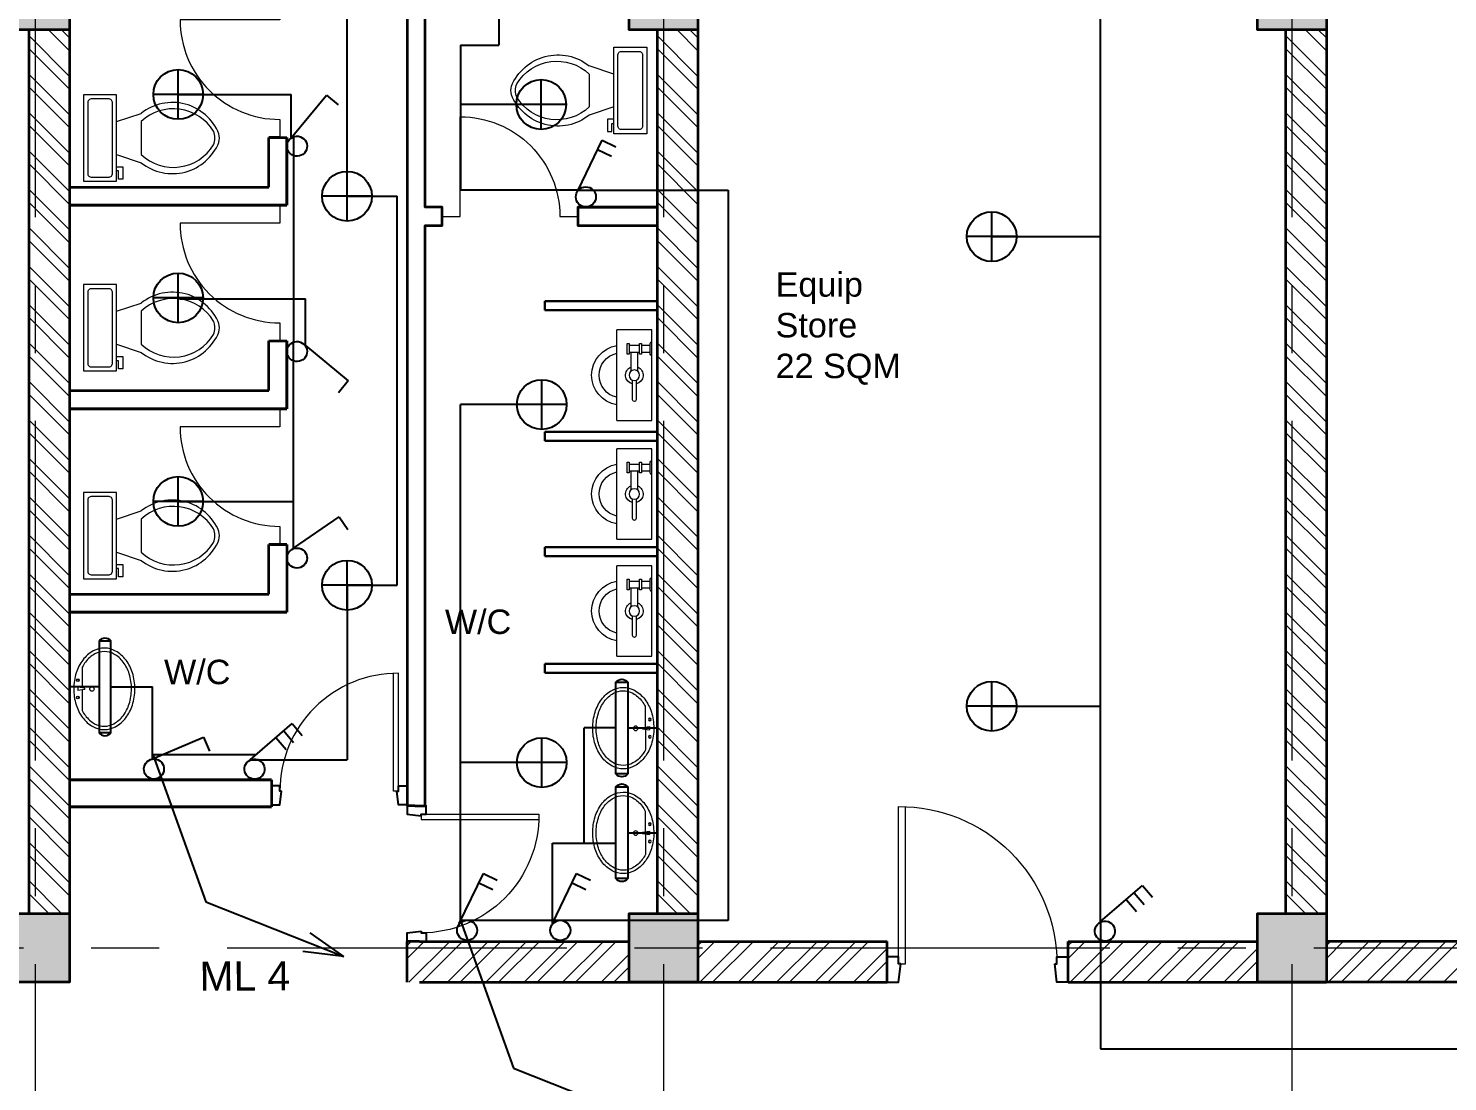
# Model space of a CAD drawing. Header units: inches. Extents: x 527934 to 2134587, y -408734 to 227304.
# Drawn here: x 1714181 to 1722018, y -145267 to -139451 of the extents above; entities that cross this region are included whole.
import ezdxf

# ---------------------------------------------------------------- set-up
doc = ezdxf.new("R2010")
doc.units = ezdxf.units.IN
doc.header["$MEASUREMENT"] = 0
doc.linetypes.add('CENTER', pattern=[2, 1.25, -0.25, 0.25, -0.25])
for name, color, linetype, lineweight in [('1 LIGHT N SWITCH', 3, 'Continuous', 25), ('6 LIGHT PT WIRING', 3, 'Continuous', 25), ('centre line', 1, 'CENTER', 9), ('dim', 253, 'Continuous', 9), ('door', 77, 'Continuous', 13), ('furniture', 253, 'Continuous', 5), ('hatch', 250, 'Continuous', 5), ('interior partition', 31, 'Continuous', 30), ('plinth', 5, 'Continuous', 9), ('text', 7, 'Continuous', 13), ('wall - brick', 30, 'Continuous', 35)]:
    doc.layers.add(name, color=color, linetype=linetype, lineweight=lineweight)
doc.styles.add('ATTR', font='romans.shx', dxfattribs={"width": 0.8, "height": 1.2})
doc.styles.add('labelling', font='arial.ttf')
doc.styles.get("Standard").update_dxf_attribs({"font": 'arial.ttf'})
doc.dimstyles.new('dim 100', dxfattribs={"dimtxt": 200, "dimasz": 90, "dimexe": 150, "dimexo": 150, "dimgap": 50, "dimtad": 1, "dimdec": 0, "dimzin": 0, "dimdsep": 46, "dimtxsty": 'Standard', "dimblk": 'ARCHTICK', "dimcen": 100, "dimdle": 150, "dimazin": 0, "dimtfac": 1, "dimtdec": 0, "dimtix": 1, "dimtmove": 2, "dimatfit": 3, "dimfxl": 150, "dimfxlon": 1, "dimtolj": 1, "dimtzin": 0, "dimarcsym": 0})

# ---------------------------------------------------------------- blocks, each defined once
blk = doc.blocks.new('Dd1')
at = {"layer": 'door'}
for p, q in [((6330598.9, 14377), (6330624.9, 14377)), ((6330624.9, 14377), (6330624.9, 13509.6)), ((6330586.9, 14339), (6330586.9, 13509.1))]:
    blk.add_line(p, q, dxfattribs=at)
at = {"layer": 'door', "lineweight": 25}
for points in [[(6330598.9, 14377), (6330586.9, 14377), (6330586.9, 14339), (6330523.9, 14339), (6330523.9, 14479), (6330586.9, 14479)], [(6331448.9, 14377), (6331460.9, 14377), (6331460.9, 14339), (6331523.9, 14339), (6331523.9, 14479), (6331460.9, 14479)]]:
    blk.add_lwpolyline(points, close=True, dxfattribs=at)
at = {"layer": 'door'}
blk.add_arc((6330592.9, 14377), 868, 269.60394, 0, dxfattribs=at)
blk = doc.blocks.new('Tank Toilet 3 PV')
for p, q in [((9.5, -6), (9.5, -2)), ((-10, -8.5), (-8, -8.5)), ((-10, -9.5), (-10, -8.5)), ((-7, -9.5), (-10, -9.5)), ((-8, -8.5), (-8, -8)), ((-7, -8), (-7, -9.5)), ((-4, -8), (-6, -14)), ((4, -8), (6, -14)), ((4, -14), (-4, -14))]:
    blk.add_line(p, q)
blk.add_lwpolyline([(10.5, -8), (10.5, 0), (-10.5, 0), (-10.5, -8)], close=True)
for points in [[(-9.5, -2), (-9.5, -6)], [(8.5, -1), (-8.5, -1)], [(-8.5, -7), (8.5, -7)]]:
    blk.add_lwpolyline(points)
for centre, radius, start, end in [((-8.62, -1.88), 0.884, 81.8699, 188.1301), ((8.62, -1.88), 0.884, 351.8699, 98.1301), ((-8.62, -6.12), 0.884, 171.8699, 278.1301), ((8.62, -6.12), 0.884, 261.8699, 8.1301), ((3.52, -21.58), 12.17, 141.4691, 247.9714), ((4.2, -21.82), 11.33, 136.3677, 238.9468), ((-3.52, -21.58), 12.17, 292.0284, 38.5307), ((-4.2, -21.82), 11.33, 301.053, 43.6321), ((0, -27.88), 4, 245.7318, 294.2682), ((0, -29), 4, 254.8605, 285.1395)]:
    blk.add_arc(centre, radius, start, end)
at = {"style": 'ATTR', "width": 0.8, "flags": 9}
blk.add_attdef('ESTCODE', (0, 0), '', height=0.000000846, dxfattribs=at)
blk = doc.blocks.new('Urinal Toilet 1 PV')
for p, q in [((3.85, 0), (6.65, 0)), ((0.773, -2.7999), (4.55, -2.7999)), ((4.2, -0.3499), (6.3, -0.3499)), ((4.2, -2.0999), (4.2, -2.45)), ((6.3, -2.0999), (4.2, -2.0999)), ((4.2, -2.45), (6.3, -2.45)), ((4.55, -0.3499), (4.55, -2.0999)), ((4.55, -2.45), (4.55, -4.5499)), ((5.95, -2.0999), (5.95, -0.3499)), ((5.95, -4.5499), (5.95, -2.45)), ((6.3, -2.45), (6.3, -2.0999)), ((-0.98, -3.15), (-4.9, -3.15)), ((-4.9, -3.8499), (-0.98, -3.8499)), ((4.55, -4.2), (0.784, -4.2)), ((4.2, -4.5499), (4.2, -4.9)), ((6.3, -4.5499), (4.2, -4.5499)), ((4.2, -4.9), (6.3, -4.9)), ((6.3, -4.9), (6.3, -4.5499)), ((-9, -7), (9, -7))]:
    blk.add_line(p, q)
blk.add_lwpolyline([(-9, -7), (-9, 0), (9, 0), (9, -7)])
blk.add_circle((0, -3.5), 1.05)
for centre, radius, start, end in [((4.216, 0.0154), 0.3657, 182.4084, 267.5916), ((6.285, 0.0154), 0.3657, 272.4084, 357.5916), ((0, -3.5), 1.75, 22.85047, 168.577), ((-4.9, -3.5), 0.35, 90, 270), ((0, -3.5), 1.75, 191.8763, 336.5863), ((0, -6), 6, 189.7326, 350.4409), ((0, -6), 4.5, 192.8398, 347.201)]:
    blk.add_arc(centre, radius, start, end)
at = {"style": 'ATTR', "width": 0.8, "flags": 9}
blk.add_attdef('ESTCODE', (0, 0), '', height=0.00000036, dxfattribs=at)
blk = doc.blocks.new('A$C469E363F')
at = {"color": 0}
for p, q in [((-0.65, 5.39), (-5.48, 5.4)), ((0, 6.38), (-0.79, 6.38)), ((-0.56, 4.75), (-0.79, 6.38)), ((-0.56, 4.75), (-0.24, 4.75)), ((-0.24, 4.75), (0, 6.38)), ((4.68, 5.37), (-0.14, 5.38))]:
    blk.add_line(p, q, dxfattribs=at)
blk.add_lwpolyline([(-0.44, -6.9, 0.075445), (3.31, -6.34, 0.085783), (6.29, -4.83, 0.10607), (8.41, -2.41, 0.126822), (9.09, 0.21, 0.126822), (8.43, 2.82, 0.10607), (6.32, 5.26, 0.085783), (3.35, 6.79, 0.075445), (-0.39, 7.37, 0.075445), (-4.15, 6.81, 0.085783), (-7.12, 5.3, 0.10607), (-9.24, 2.88, 0.126822), (-9.93, 0.26, 0.126822), (-9.26, -2.35, 0.10607), (-7.16, -4.79, 0.085783), (-4.19, -6.32, 0.075445)], format="xyb", close=True, dxfattribs=at)
for points in [[(-5.48, 5.4, 0.038366), (-6.65, 4.66, 0.10607), (-8.55, 2.49, 0.126822), (-9.13, 0.26, 0.126822), (-8.56, -1.97, 0.10607), (-6.68, -4.16, 0.085783), (-3.95, -5.56, 0.075445), (-0.44, -6.11, 0.075445)], [(-0.44, -6.11, 0.075445), (3.08, -5.58, 0.085783), (5.82, -4.19, 0.10607), (7.72, -2.02, 0.126822), (8.3, 0.21, 0.126822), (7.73, 2.44, 0.10607), (5.85, 4.62, 0.038366), (4.68, 5.37, 0.075445)]]:
    blk.add_lwpolyline(points, format="xyb", dxfattribs=at)
for centre, radius in [((-2.41, 6.44), 0.316), ((-2.41, 6.44), 0.276), ((1.61, 6.43), 0.316), ((1.61, 6.43), 0.263), ((-0.46, 3.13), 0.515)]:
    blk.add_circle(centre, radius, dxfattribs=at)
blk = doc.blocks.new('_ArchTick')
at = {"color": 0, "linetype": 'ByBlock', "const_width": 0.15}
blk.add_lwpolyline([(-0.5, -0.5), (0.5, 0.5)], dxfattribs=at)
blk = doc.blocks.new('*D1983')
at = {"layer": 'Defpoints', "color": 0, "ltscale": 400}
for p in [(1717878.1, -132628.6), (1704458.1, -152158.6), (1717878.1, -152158.6)]:
    blk.add_point(p, dxfattribs=at)
at = {"layer": 'dim', "color": 0, "lineweight": -2, "ltscale": 400}
for p, q in [((1704458.1, -132478.6), (1704458.1, -152308.6)), ((1704608.1, -132628.6), (1704308.1, -132628.6)), ((1704608.1, -152158.6), (1704308.1, -152158.6))]:
    blk.add_line(p, q, dxfattribs=at)
at = {"layer": 'dim', "color": 0, "lineweight": -2, "ltscale": 400, "xscale": 90, "yscale": 90, "zscale": 90}
for p, rotation in [((1704458.1, -132628.6), 90), ((1704458.1, -152158.6), 270)]:
    blk.add_blockref('_ArchTick', p, dxfattribs=dict(at, rotation=rotation))
at = {"layer": 'dim', "color": 0, "ltscale": 400, "insert": (1704305.9, -142393.6), "char_height": 200, "attachment_point": 5, "rotation": 90}
blk.add_mtext('\\A1;19530', dxfattribs=at)
blk = doc.blocks.new('*D2012')
at = {"layer": 'Defpoints', "color": 0, "ltscale": 400}
for p in [(1714218.1, -131510.2), (1710748.1, -177435.5), (1714218.1, -177435.5)]:
    blk.add_point(p, dxfattribs=at)
at = {"layer": 'dim', "color": 0, "lineweight": -2, "ltscale": 400}
for p, q in [((1710748.1, -177435.5), (1710748.1, -177285.5)), ((1714218.1, -177285.5), (1714218.1, -177585.5)), ((1710598.1, -177435.5), (1714368.1, -177435.5))]:
    blk.add_line(p, q, dxfattribs=at)
at = {"layer": 'dim', "color": 0, "lineweight": -2, "ltscale": 400, "xscale": 90, "yscale": 90, "zscale": 90, "rotation": 180}
blk.add_blockref('_ArchTick', (1710748.1, -177435.5), dxfattribs=at)
at = {"layer": 'dim', "color": 0, "lineweight": -2, "ltscale": 400, "xscale": 90, "yscale": 90, "zscale": 90}
blk.add_blockref('_ArchTick', (1714218.1, -177435.5), dxfattribs=at)
at = {"layer": 'dim', "color": 0, "ltscale": 400, "insert": (1712483.1, -177283.4), "char_height": 200, "attachment_point": 5}
blk.add_mtext('\\A1;3470', dxfattribs=at)
blk = doc.blocks.new('*D2013')
at = {"layer": 'Defpoints', "color": 0, "ltscale": 400}
for p in [(1717688.1, -131510.2), (1714218.1, -177435.5), (1717688.1, -177435.5)]:
    blk.add_point(p, dxfattribs=at)
at = {"layer": 'dim', "color": 0, "lineweight": -2, "ltscale": 400}
for p, q in [((1714218.1, -177435.5), (1714218.1, -177285.5)), ((1717688.1, -177285.5), (1717688.1, -177585.5)), ((1714068.1, -177435.5), (1717838.1, -177435.5))]:
    blk.add_line(p, q, dxfattribs=at)
at = {"layer": 'dim', "color": 0, "lineweight": -2, "ltscale": 400, "xscale": 90, "yscale": 90, "zscale": 90, "rotation": 180}
blk.add_blockref('_ArchTick', (1714218.1, -177435.5), dxfattribs=at)
at = {"layer": 'dim', "color": 0, "lineweight": -2, "ltscale": 400, "xscale": 90, "yscale": 90, "zscale": 90}
blk.add_blockref('_ArchTick', (1717688.1, -177435.5), dxfattribs=at)
at = {"layer": 'dim', "color": 0, "ltscale": 400, "insert": (1715953.1, -177283.4), "char_height": 200, "attachment_point": 5}
blk.add_mtext('\\A1;3470', dxfattribs=at)
blk = doc.blocks.new('*D2014')
at = {"layer": 'Defpoints', "color": 0, "ltscale": 400}
for p in [(1721158.1, -131659.9), (1721158.1, -177435.5), (1717688.1, -177585.2)]:
    blk.add_point(p, dxfattribs=at)
at = {"layer": 'dim', "color": 0, "lineweight": -2, "ltscale": 400}
for p, q in [((1717688.1, -177435.5), (1717688.1, -177285.5)), ((1721158.1, -177285.5), (1721158.1, -177585.5)), ((1717538.1, -177435.5), (1721308.1, -177435.5))]:
    blk.add_line(p, q, dxfattribs=at)
at = {"layer": 'dim', "color": 0, "lineweight": -2, "ltscale": 400, "xscale": 90, "yscale": 90, "zscale": 90, "rotation": 180}
blk.add_blockref('_ArchTick', (1717688.1, -177435.5), dxfattribs=at)
at = {"layer": 'dim', "color": 0, "lineweight": -2, "ltscale": 400, "xscale": 90, "yscale": 90, "zscale": 90}
blk.add_blockref('_ArchTick', (1721158.1, -177435.5), dxfattribs=at)
at = {"layer": 'dim', "color": 0, "ltscale": 400, "insert": (1719423.1, -177283.4), "char_height": 200, "attachment_point": 5}
blk.add_mtext('\\A1;3470', dxfattribs=at)
blk = doc.blocks.new('*D2015')
at = {"layer": 'Defpoints', "color": 0, "ltscale": 400}
for p in [(1724628.1, -131510.2), (1721158.1, -177435.5), (1724628.1, -177435.5)]:
    blk.add_point(p, dxfattribs=at)
at = {"layer": 'dim', "color": 0, "lineweight": -2, "ltscale": 400}
for p, q in [((1721158.1, -177435.5), (1721158.1, -177285.5)), ((1724628.1, -177285.5), (1724628.1, -177585.5)), ((1721008.1, -177435.5), (1724778.1, -177435.5))]:
    blk.add_line(p, q, dxfattribs=at)
at = {"layer": 'dim', "color": 0, "lineweight": -2, "ltscale": 400, "xscale": 90, "yscale": 90, "zscale": 90, "rotation": 180}
blk.add_blockref('_ArchTick', (1721158.1, -177435.5), dxfattribs=at)
at = {"layer": 'dim', "color": 0, "lineweight": -2, "ltscale": 400, "xscale": 90, "yscale": 90, "zscale": 90}
blk.add_blockref('_ArchTick', (1724628.1, -177435.5), dxfattribs=at)
at = {"layer": 'dim', "color": 0, "ltscale": 400, "insert": (1722893.1, -177283.4), "char_height": 200, "attachment_point": 5}
blk.add_mtext('\\A1;3470', dxfattribs=at)
blk = doc.blocks.new('dome')
at = {"color": 3}
for p, q in [((542951, 234900), (542951, 235174.9)), ((543088.4, 235037.4), (542813.5, 235037.4))]:
    blk.add_line(p, q, dxfattribs=at)
blk.add_circle((542951, 235037.4), 137.4, dxfattribs=at)
blk = doc.blocks.new('mirror light')
at = {"color": 3}
for p, q in [((550739, 227900), (550739, 227696.6)), ((550649.5, 227696.6), (550828.5, 227696.6))]:
    blk.add_line(p, q, dxfattribs=at)
blk.add_lwpolyline([(550423.3, 227900), (551054.7, 227900), (551054.7, 227981.9), (550423.3, 227981.9)], close=True, dxfattribs=at)
for centre, radius, start, end in [((550452.4, 227940.9), 50.3, 125.46168, 234.53832), ((551026.4, 227940.9), 49.8, 304.63802, 55.36198)]:
    blk.add_arc(centre, radius, start, end, dxfattribs=at)
blk = doc.blocks.new('3 gang')
at = {"color": 3}
for p, q in [((538509.6, 249309.1), (538630.3, 249511)), ((538605.7, 249470.2), (538661.7, 249436.4)), ((538605.7, 249470.2), (538661.7, 249436.4)), ((538630.3, 249511), (538686.2, 249477.2)), ((538630.3, 249511), (538686.2, 249477.2)), ((538585, 249431.9), (538641, 249398.1)), ((538585, 249431.9), (538641, 249398.1))]:
    blk.add_line(p, q, dxfattribs=at)
blk.add_circle((538539.8, 249277), 42.7, dxfattribs=at)
blk = doc.blocks.new('one gang')
at = {"color": 3}
for p, q in [((546568.2, 231598.6), (546688.9, 231800.5)), ((546688.9, 231800.5), (546744.9, 231766.8))]:
    blk.add_line(p, q, dxfattribs=at)
blk.add_circle((546598.5, 231566.5), 42.7, dxfattribs=at)
blk = doc.blocks.new('2 GANG')
at = {"color": 3}
for p, q in [((546996.5, 231907.1), (547117.2, 232109)), ((547117.2, 232109), (547173.2, 232075.3)), ((547094.6, 232071.2), (547150.6, 232037.5))]:
    blk.add_line(p, q, dxfattribs=at)
blk.add_circle((547026.8, 231875), 42.7, dxfattribs=at)
blk = doc.blocks.new('*U1924')
at = {"color": 3}
for p, q in [((-181347.92, -126936.6), (-181360.04, -126920.06)), ((-181360.04, -126920.06), (-181357.92, -126925.37)), ((-181360.04, -126920.06), (-181355.67, -126923.72)), ((-181326.36, -126938.56), (-181347.92, -126936.6))]:
    blk.add_line(p, q, dxfattribs=at)

msp = doc.modelspace()

# ---------------------------------------------------------------- hatches: boundary and pattern name
at = {"layer": 'hatch', "lineweight": 5, "ltscale": 400}
h = msp.add_hatch(dxfattribs=at)
h.set_pattern_fill('ANSI32', color=256, scale=400, angle=-90)
h.set_pattern_definition([(315, (1745693.89, 2364824.75), (106.066017, 106.066017), []), (315, (1745693.89, 2364754.04), (106.066017, 106.066017), [])])
h.paths.add_polyline_path([(1714183.1, -139458.6), (1714408.1, -139458.6), (1714408.1, -144338.6), (1714183.1, -144338.6)])
h = msp.add_hatch(dxfattribs=at)
h.set_pattern_fill('ANSI32', color=256, scale=400, angle=-90)
h.set_pattern_definition([(315, (1749163.89, 2364824.75), (106.066017, 106.066017), []), (315, (1749163.89, 2364754.04), (106.066017, 106.066017), [])])
h.paths.add_polyline_path([(1717653.1, -139458.6), (1717878.1, -139458.6), (1717878.1, -144338.6), (1717653.1, -144338.6)])
h = msp.add_hatch(dxfattribs=at)
h.set_pattern_fill('ANSI32', color=256, scale=400, angle=-90)
h.set_pattern_definition([(315, (1752633.89, 2364824.75), (106.066017, 106.066017), []), (315, (1752633.89, 2364754.04), (106.066017, 106.066017), [])])
h.paths.add_polyline_path([(1721123.1, -139458.6), (1721348.1, -139458.6), (1721348.1, -144338.6), (1721123.1, -144338.6)])
h = msp.add_hatch(dxfattribs=at)
h.set_pattern_fill('ANSI32', color=256, scale=400)
h.set_pattern_definition([(45, (-788025.92, -113200.44), (-106.066017, 106.066017), []), (45, (-787955.21, -113200.44), (-106.066017, 106.066017), [])])
h.paths.add_polyline_path([(1716272.1, -144718.6), (1716272.1, -144493.6), (1717498.1, -144493.6), (1717498.1, -144718.6)])
h = msp.add_hatch(dxfattribs=at)
h.set_pattern_fill('ANSI32', color=256, scale=400)
h.set_pattern_definition([(45, (-786419.92, -113200.44), (-106.066017, 106.066017), []), (45, (-786349.21, -113200.44), (-106.066017, 106.066017), [])])
h.paths.add_polyline_path([(1717878.1, -144718.6), (1717878.1, -144493.6), (1718923.1, -144493.6), (1718923.1, -144718.6)])
h = msp.add_hatch(dxfattribs=at)
h.set_pattern_fill('ANSI32', color=256, scale=400)
h.set_pattern_definition([(45, (-784374.92, -113200.44), (-106.066017, 106.066017), []), (45, (-784304.21, -113200.44), (-106.066017, 106.066017), [])])
h.paths.add_polyline_path([(1719923.1, -144718.6), (1719923.1, -144493.6), (1720968.1, -144493.6), (1720968.1, -144718.6)])
h = msp.add_hatch(dxfattribs=at)
h.set_pattern_fill('ANSI32', color=256, scale=400)
h.set_pattern_definition([(45, (-782949.92, -113200.44), (-106.066017, 106.066017), []), (45, (-782879.21, -113200.44), (-106.066017, 106.066017), [])])
h.paths.add_polyline_path([(1721348.1, -144718.6), (1721348.1, -144493.6), (1724438.1, -144493.6), (1724438.1, -144718.6)])
at = {"layer": 'plinth', "ltscale": 400}
h = msp.add_hatch(color=0, dxfattribs=at)
h.dxf.hatch_style = 1
h.paths.add_polyline_path([(1707468.1, -139078.6), (1707468.1, -139458.6), (1707088.1, -139458.6), (1707088.1, -139078.6)])
h.paths.add_polyline_path([(1710938.1, -139078.6), (1710938.1, -139458.6), (1710558.1, -139458.6), (1710558.1, -139078.6)])
h.paths.add_polyline_path([(1714408.1, -139078.6), (1714408.1, -139458.6), (1714028.1, -139458.6), (1714028.1, -139078.6)])
h.paths.add_polyline_path([(1717878.1, -137478.6), (1717878.1, -137858.6), (1717498.1, -137858.6), (1717498.1, -137478.6)])
h.paths.add_polyline_path([(1717878.1, -132628.6), (1717878.1, -133008.6), (1717498.1, -133008.6), (1717498.1, -132628.6)])
h.paths.add_polyline_path([(1721348.1, -132628.6), (1721348.1, -133008.6), (1720968.1, -133008.6), (1720968.1, -132628.6)])
h.paths.add_polyline_path([(1724818.1, -132628.6), (1724818.1, -133008.6), (1724438.1, -133008.6), (1724438.1, -132628.6)])
h.paths.add_polyline_path([(1728288.1, -132628.6), (1728288.1, -133008.6), (1727908.1, -133008.6), (1727908.1, -132628.6)])
h.paths.add_polyline_path([(1728288.1, -137478.6), (1728288.1, -137858.6), (1727908.1, -137858.6), (1727908.1, -137478.6)])
h.paths.add_polyline_path([(1721348.1, -139078.6), (1721348.1, -139458.6), (1720968.1, -139458.6), (1720968.1, -139078.6)])
h.paths.add_polyline_path([(1724818.1, -139078.6), (1724818.1, -139458.6), (1724438.1, -139458.6), (1724438.1, -139078.6)])
h.paths.add_polyline_path([(1728288.1, -139078.6), (1728288.1, -139458.6), (1727908.1, -139458.6), (1727908.1, -139078.6)])
h.paths.add_polyline_path([(1731758.1, -139078.6), (1731758.1, -139458.6), (1731378.1, -139458.6), (1731378.1, -139078.6)])
h.paths.add_polyline_path([(1735233.1, -139078.6), (1735233.1, -139458.6), (1734853.1, -139458.6), (1734853.1, -139078.6)])
h.paths.add_polyline_path([(1735233.1, -144338.6), (1735233.1, -144718.6), (1734853.1, -144718.6), (1734853.1, -144338.6)])
h.paths.add_polyline_path([(1731758.1, -144338.6), (1731758.1, -144718.6), (1731378.1, -144718.6), (1731378.1, -144338.6)])
h.paths.add_polyline_path([(1728288.1, -144338.6), (1728288.1, -144718.6), (1727908.1, -144718.6), (1727908.1, -144338.6)])
h.paths.add_polyline_path([(1724818.1, -144338.6), (1724818.1, -144718.6), (1724438.1, -144718.6), (1724438.1, -144338.6)])
h.paths.add_polyline_path([(1717878.1, -139078.6), (1717878.1, -139458.6), (1717498.1, -139458.6), (1717498.1, -139078.6)])
h.paths.add_polyline_path([(1714408.1, -144338.6), (1714408.1, -144718.6), (1714028.1, -144718.6), (1714028.1, -144338.6)])
h.paths.add_polyline_path([(1710938.1, -144338.6), (1710938.1, -144718.6), (1710558.1, -144718.6), (1710558.1, -144338.6)])
h.paths.add_polyline_path([(1707468.1, -144338.6), (1707468.1, -144718.6), (1707088.1, -144718.6), (1707088.1, -144338.6)])
h.paths.add_polyline_path([(1707468.1, -146518.6), (1707468.1, -146898.6), (1707088.1, -146898.6), (1707088.1, -146518.6)])
h.paths.add_polyline_path([(1710938.1, -146518.6), (1710938.1, -146898.6), (1710558.1, -146898.6), (1710558.1, -146518.6)])
h.paths.add_polyline_path([(1714408.1, -146518.6), (1714408.1, -146898.6), (1714028.1, -146898.6), (1714028.1, -146518.6)])
h.paths.add_polyline_path([(1717878.1, -146518.6), (1717878.1, -146898.6), (1717498.1, -146898.6), (1717498.1, -146518.6)])
h.paths.add_polyline_path([(1721348.1, -146518.6), (1721348.1, -146898.6), (1720968.1, -146898.6), (1720968.1, -146518.6)])
h.paths.add_polyline_path([(1724818.1, -146518.6), (1724818.1, -146898.6), (1724438.1, -146898.6), (1724438.1, -146518.6)])
h.paths.add_polyline_path([(1728288.1, -146518.6), (1728288.1, -146898.6), (1727908.1, -146898.6), (1727908.1, -146518.6)])
h.paths.add_polyline_path([(1731758.1, -146518.6), (1731758.1, -146898.6), (1731378.1, -146898.6), (1731378.1, -146518.6)])
h.paths.add_polyline_path([(1735233.1, -146518.6), (1735233.1, -146898.6), (1734853.1, -146898.6), (1734853.1, -146518.6)])
h.paths.add_polyline_path([(1735233.1, -151778.6), (1735233.1, -152158.6), (1734853.1, -152158.6), (1734853.1, -151778.6)])
h.paths.add_polyline_path([(1731758.1, -151778.6), (1731758.1, -152158.6), (1731378.1, -152158.6), (1731378.1, -151778.6)])
h.paths.add_polyline_path([(1728288.1, -151778.6), (1728288.1, -152158.6), (1727908.1, -152158.6), (1727908.1, -151778.6)])
h.paths.add_polyline_path([(1724818.1, -151778.6), (1724818.1, -152158.6), (1724438.1, -152158.6), (1724438.1, -151778.6)])
h.paths.add_polyline_path([(1721348.1, -151778.6), (1721348.1, -152158.6), (1720968.1, -152158.6), (1720968.1, -151778.6)])
h.paths.add_polyline_path([(1717878.1, -151778.6), (1717878.1, -152158.6), (1717498.1, -152158.6), (1717498.1, -151778.6)])
h.paths.add_polyline_path([(1714408.1, -151778.6), (1714408.1, -152158.6), (1714028.1, -152158.6), (1714028.1, -151778.6)])
h.paths.add_polyline_path([(1710938.1, -151778.6), (1710938.1, -152158.6), (1710558.1, -152158.6), (1710558.1, -151778.6)])
h.paths.add_polyline_path([(1707468.1, -151778.6), (1707468.1, -152158.6), (1707088.1, -152158.6), (1707088.1, -151778.6)])
edge = h.paths.add_edge_path()
edge.add_line((1717878.1, -139078.6), (1717128.1, -139078.6))
h = msp.add_hatch(color=0, dxfattribs=at)
h.dxf.hatch_style = 1
h.paths.add_polyline_path([(1717878.1, -144338.6), (1717878.1, -144718.6), (1717498.1, -144718.6), (1717498.1, -144338.6)])
h.paths.add_polyline_path([(1721348.1, -144338.6), (1721348.1, -144718.6), (1720968.1, -144718.6), (1720968.1, -144338.6)])

# ---------------------------------------------------------------- linework, layer by layer
at = {"layer": '6 LIGHT PT WIRING', "ltscale": 400}
for p, q in [((1720101.5, -144384), (1720101.5, -138453.1)), ((1715940.1, -140377.7), (1715940.1, -139166.1)), ((1716778.1, -139166.1), (1716778.1, -139544)), ((1716566.4, -139544), (1716778.1, -139544)), ((1716566.4, -139544), (1716566.4, -140343.5)), ((1715008.1, -139815.4), (1715631.5, -139815.4)), ((1715631.5, -140054.3), (1715631.5, -139815.4)), ((1717012.6, -139871.2), (1716566.4, -139871.2)), ((1715645.4, -142321.8), (1715646.7, -140036)), ((1717216.1, -140343.5), (1716566.4, -140343.5)), ((1717216.1, -140343.5), (1718045.5, -140343.5)), ((1718045.5, -140343.5), (1718045.5, -144377.5)), ((1715940.1, -140377.7), (1716217.5, -140377.7)), ((1716217.5, -142526), (1716217.5, -140377.7)), ((1719499.9, -140600.8), (1720101.5, -140600.8)), ((1715015.9, -140944.4), (1715711.2, -140944.4)), ((1715711.2, -141203), (1715711.2, -140944.4)), ((1716566.4, -144382.8), (1716566.4, -141528.2)), ((1717015.3, -141528.2), (1716566.4, -141528.2)), ((1715008.1, -142063.2), (1715645.4, -142063.2)), ((1715645.4, -142321.8), (1715645.4, -142063.2)), ((1715940.1, -142526), (1715940.1, -143489.5)), ((1715940.1, -142526), (1716217.5, -142526)), ((1714636.3, -143087.7), (1714866.8, -143087.7)), ((1714866.8, -143484.2), (1714866.8, -143087.7)), ((1719499.9, -143194.5), (1720101.5, -143194.5)), ((1717250, -143950.5), (1717250, -143314.5)), ((1717424.9, -143314.5), (1717250, -143314.5)), ((1714866.8, -143460), (1715439.8, -143460)), ((1715405.5, -143489.5), (1715940.1, -143489.5)), ((1717015.3, -143505.6), (1716566.4, -143505.6)), ((1717075.1, -144394), (1717075.1, -143950.5)), ((1717075.1, -143950.5), (1717424.9, -143950.5)), ((1717075.1, -144377.5), (1716566.4, -144377.5)), ((1718045.5, -144377.5), (1717075.1, -144377.5)), ((1720101.5, -144384), (1720101.5, -145086.5)), ((1720101.5, -145086.5), (1727032.5, -145086.5))]:
    msp.add_line(p, q, dxfattribs=at)
at = {"layer": 'centre line', "ltscale": 1500}
for p, q in [((1714218.1, -129618.6), (1714218.1, -155358.6)), ((1717688.1, -129618.6), (1717688.1, -155358.6)), ((1721158.1, -129618.6), (1721158.1, -155358.6)), ((1703278.1, -144528.6), (1735648.9, -144528.6))]:
    msp.add_line(p, q, dxfattribs=at)
at = {"layer": 'door'}
msp.add_line((1716465.4, -140488.8), (1716565.4, -140488.8), dxfattribs=at)
for points in [[(1715568.3, -139303.6), (1715568.3, -139403.6), (1715018.3, -139403.6, 0.414214), (1715568.3, -139953.6), (1715568.3, -140053.6)], [(1716465.4, -140488.8), (1716565.4, -140488.8), (1716565.4, -139938.8, -0.414214), (1717115.4, -140488.8), (1717215.4, -140488.8)], [(1715568.3, -140427.2), (1715568.3, -140527.2), (1715018.3, -140527.2, 0.414214), (1715568.3, -141077.2), (1715568.3, -141177.2)], [(1715568.3, -141551.2), (1715568.3, -141651.2), (1715018.3, -141651.2, 0.414214), (1715568.3, -142201.2), (1715568.3, -142301.2)]]:
    msp.add_lwpolyline(points, format="xyb", dxfattribs=at)
at = {"layer": 'interior partition'}
for p, q in [((1717653.1, -140956.8), (1717033.3, -140956.8)), ((1717033.3, -140956.8), (1717033.3, -141006.8)), ((1717033.3, -141006.8), (1717653.1, -141006.8)), ((1717653.1, -141678.4), (1717033.3, -141678.4)), ((1717033.3, -141678.4), (1717033.3, -141728.4)), ((1717653.1, -141728.4), (1717033.3, -141728.4)), ((1717653.1, -142316), (1717033.3, -142316)), ((1717033.3, -142316), (1717033.3, -142366)), ((1717653.1, -142366), (1717033.3, -142366)), ((1717653.1, -142960.3), (1717033.3, -142960.3)), ((1717033.3, -142960.3), (1717033.3, -143010.3)), ((1717653.1, -143010.3), (1717033.3, -143010.3))]:
    msp.add_line(p, q, dxfattribs=at)
at = {"layer": 'wall - brick'}
for p, q in [((1717878.1, -137478.6), (1717878.1, -144338.6)), ((1714408.1, -139119.6), (1714408.1, -140327.2)), ((1716372.1, -140438.8), (1716372.1, -139303.6)), ((1714183.1, -139458.6), (1714183.1, -144338.6)), ((1717653.1, -139458.6), (1717653.1, -140538.8)), ((1721123.1, -139458.6), (1721123.1, -144338.6)), ((1721348.1, -139458.6), (1721348.1, -144718.6)), ((1715508.1, -140327.2), (1715508.1, -140053.6)), ((1715568.3, -140053.6), (1715508.1, -140053.6)), ((1715508.1, -140327.2), (1715508.1, -140053.6)), ((1715508.1, -140053.6), (1715608.1, -140053.6)), ((1715608.1, -140427.2), (1715608.1, -140053.6)), ((1715608.1, -140053.6), (1715608.1, -140427.2)), ((1714408.1, -140327.2), (1714408.1, -141451.2)), ((1714408.1, -140327.2), (1715508.1, -140327.2)), ((1714408.1, -140327.2), (1715508.1, -140327.2)), ((1714408.1, -140427.2), (1715608.1, -140427.2)), ((1715608.1, -140427.2), (1714408.1, -140427.2)), ((1717215.4, -140438.8), (1717653.1, -140438.8)), ((1716372.1, -143743.6), (1716372.1, -140538.8)), ((1717215.4, -140538.8), (1717653.1, -140538.8)), ((1717653.1, -140538.8), (1717653.1, -144338.6)), ((1715508.1, -141451.2), (1715508.1, -141177)), ((1715508.1, -141451.2), (1715508.1, -141177)), ((1715508.1, -141177), (1715608.1, -141177)), ((1715608.1, -141551.2), (1715608.1, -141177)), ((1715608.1, -141177), (1715608.1, -141551.2)), ((1714408.1, -141451.2), (1714408.1, -142575.2)), ((1714408.1, -141451.2), (1715508.1, -141451.2)), ((1714408.1, -141451.2), (1715508.1, -141451.2)), ((1714408.1, -141551.2), (1715608.1, -141551.2)), ((1715608.1, -141551.2), (1714408.1, -141551.2)), ((1715508.1, -142575.2), (1715508.1, -142301.2)), ((1715608.1, -142301.2), (1715508.1, -142301.2)), ((1715508.1, -142575.2), (1715508.1, -142301.2)), ((1715508.1, -142301.2), (1715608.1, -142301.2)), ((1715608.1, -142301.2), (1715608.1, -142675.2)), ((1714408.1, -142575.2), (1714408.1, -143600.2)), ((1714408.1, -142575.2), (1715508.1, -142575.2)), ((1714408.1, -142575.2), (1715508.1, -142575.2)), ((1714408.1, -142675.2), (1715608.1, -142675.2)), ((1715608.1, -142675.2), (1714408.1, -142675.2)), ((1714408.1, -143600.2), (1714408.1, -144718.6)), ((1714408.1, -143600.2), (1715522.2, -143600.2)), ((1715522.2, -143600.2), (1714408.1, -143600.2)), ((1714408.1, -143600.2), (1715522.2, -143600.2)), ((1715522.2, -143600.2), (1715522.2, -143750.2)), ((1714408.1, -143750.2), (1715522.2, -143750.2)), ((1715522.2, -143750.2), (1714408.1, -143750.2)), ((1716314.3, -143743.6), (1716272.1, -143743.6)), ((1716314.3, -143743.6), (1716372.1, -143743.6)), ((1716339.7, -144493.6), (1716272.1, -144493.6)), ((1716272.1, -144718.6), (1716272.1, -144493.6)), ((1716339.7, -144493.6), (1717499.6, -144493.6)), ((1716563.1, -144493.6), (1717498.1, -144493.6)), ((1717878.1, -144493.6), (1718923.1, -144493.6)), ((1718923.1, -144718.6), (1718923.1, -144493.6)), ((1719923.1, -144493.6), (1720968.1, -144493.6)), ((1719923.1, -144718.6), (1719923.1, -144493.6)), ((1720033.1, -144493.6), (1720968.1, -144493.6)), ((1724438.1, -144493.6), (1721348.1, -144493.6)), ((1716339.7, -144718.6), (1717498.3, -144718.6)), ((1716563.1, -144718.6), (1718923.1, -144718.6)), ((1719923.1, -144718.6), (1720968.1, -144718.6)), ((1720033.1, -144718.6), (1721348.1, -144718.6)), ((1724438.6, -144718.6), (1721348.1, -144718.6))]:
    msp.add_line(p, q, dxfattribs=at)
for points in [[(1714408.1, -139078.6), (1714408.1, -139458.6), (1714028.1, -139458.6), (1714028.1, -139078.6)], [(1717878.1, -139078.6), (1717878.1, -139458.6), (1717498.1, -139458.6), (1717498.1, -139078.6)], [(1721348.1, -139078.6), (1721348.1, -139458.6), (1720968.1, -139458.6), (1720968.1, -139078.6)], [(1714408.1, -144338.6), (1714408.1, -144718.6), (1714028.1, -144718.6), (1714028.1, -144338.6)], [(1717878.1, -144338.6), (1717878.1, -144718.6), (1717498.1, -144718.6), (1717498.1, -144338.6)], [(1721348.1, -144338.6), (1721348.1, -144718.6), (1720968.1, -144718.6), (1720968.1, -144338.6)]]:
    msp.add_lwpolyline(points, close=True, dxfattribs=at)
for points in [[(1716372.1, -143743.6), (1716372.1, -140538.8), (1716465.4, -140538.8), (1716465.4, -140438.8), (1716372.1, -140438.8), (1716372.1, -139303.6), (1716428.1, -139303.6), (1716428.1, -139078.6), (1716216.6, -139078.6), (1716216.6, -139303.6), (1716272.1, -139303.6), (1716272.1, -143743.6)], [(1717653.1, -140438.8), (1717215.4, -140438.8), (1717215.4, -140538.8), (1717653.1, -140538.8)]]:
    msp.add_lwpolyline(points, dxfattribs=at)

# ---------------------------------------------------------------- block references
at = {"layer": '1 LIGHT N SWITCH'}
for p in [(1172057.2, -374852.8), (1174061.7, -374908.6), (1172989.2, -375415.2), (1176549, -375638.2), (1172057.2, -375976.9), (1174064.3, -376565.6), (1172057.2, -377100.6), (1172989.2, -377563.4), (1176549, -378231.9), (1174064.3, -378543)]:
    msp.add_blockref('dome', p, dxfattribs=at)
for name, p, xscale, yscale, zscale, rotation in [('one gang', (967611.3, -329735.9), 1.299999999667191, 1.300000000410364, 1.3, 351.2650923372888), ('2 GANG', (1035914.2, -504176.2), 1.299999999599174, 1.300000000017462, 1.3, 5.128144630968356), ('one gang', (1526029.6, 606817.2), 1.299999999716971, 1.300000000410364, 1.3, 261.2650923356792), ('one gang', (944180.4, -123478.8), 1.299999999727614, 1.300000000410364, 1.3, 335.6368901116803), ('mirror light', (1532250.8, 297503.5), 0.8000000007450581, 0.8000000007450581, 0.8, 270), ('mirror light', (1899810.4, 297276.7), -0.8000000007450581, 0.8000000007450581, 0.8, 90), ('3 gang', (948670.7, -228620.7), 1.299999999851695, 1.299999999144347, 1.3, 341.4933419144708), ('one gang', (963230.9, 31321.2), 1.299999999611096, 1.300000000410364, 1.3, 323.9437051641161), ('mirror light', (1899810.4, 296698.3), -0.8000000007450581, 0.8000000007450581, 0.8, 90), ('2 GANG', (1035258.2, -508226.7), 1.299999999599174, 1.300000000017462, 1.3, 5.128144630968356), ('2 GANG', (1035773.2, -508226.7), 1.299999999599174, 1.300000000017462, 1.3, 5.128144630968356), ('3 gang', (953366.7, -229515.2), 1.299999999851695, 1.299999999144347, 1.3, 341.4933419144708)]:
    msp.add_blockref(name, p, dxfattribs=dict(at, xscale=xscale, yscale=yscale, zscale=zscale, rotation=rotation))
at = {"layer": '6 LIGHT PT WIRING', "color": 3, "xscale": -39.99999999998463, "yscale": 40, "zscale": 40.00000000000001, "rotation": 284.5979908637959}
for p in [(4800469.5, 8155171.8), (4802169.1, 8154254.3)]:
    msp.add_blockref('*U1924', p, dxfattribs=at)
at = {"layer": 'dim', "yscale": 0.75, "zscale": 0.75}
for p, xscale, rotation in [((6464165.1, -132880.5), 0.75, 180), ((1727131.7, 4604149.3), -0.75, 90)]:
    msp.add_blockref('Dd1', p, dxfattribs=dict(at, xscale=xscale, rotation=rotation))
at = {"layer": 'dim', "xscale": -1, "rotation": 180}
msp.add_blockref('Dd1', (-4611600.8, -130239.6), dxfattribs=at)
at = {"layer": 'furniture', "lineweight": 25}
for name, p, xscale, yscale, zscale, rotation in [('Tank Toilet 3 PV', (1717595, -139793.7), -22.72729472318315, 22.72729472318315, 22.72729472317806, 270), ('Tank Toilet 3 PV', (1714485.7, -140056.4), 22.72729472318315, 22.72729472318315, 22.72729472317806, 90), ('Tank Toilet 3 PV', (1714485.7, -141104.2), 22.72729472318315, 22.72729472318315, 22.72729472317806, 90), ('Urinal Toilet 1 PV', (1717624, -141366.2), -27.77777777778101, 27.77777777778101, 27.77777777777778, 270), ('Urinal Toilet 1 PV', (1717624, -142022.2), -27.77777777778101, 27.77777777778101, 27.77777777777778, 270), ('Tank Toilet 3 PV', (1714485.7, -142252.3), 22.72729472318315, 22.72729472318315, 22.72729472317806, 90), ('Urinal Toilet 1 PV', (1717624, -142668.4), -27.77777777778101, 27.77777777778101, 27.77777777777778, 270), ('A$C469E363F', (1714605.4, -143088.5), 23.65990308903565, 23.65990308903565, 23.65990308903671, 90), ('A$C469E363F', (1717460, -143305.5), -23.65990308903565, 23.65990308903565, 23.65990308903671, 270), ('A$C469E363F', (1717460, -143883.9), -23.65990308903565, 23.65990308903565, 23.65990308903671, 270)]:
    msp.add_blockref(name, p, dxfattribs=dict(at, xscale=xscale, yscale=yscale, zscale=zscale, rotation=rotation))

# ---------------------------------------------------------------- texts
at = {"layer": '6 LIGHT PT WIRING', "color": 3, "ltscale": 0.005, "insert": (1715376, -144684), "char_height": 161.28, "attachment_point": 5, "rotation": 0.25602, "style": 'labelling'}
msp.add_mtext('ML 4', dxfattribs=at)
at = {"layer": 'text', "char_height": 135, "attachment_point": 1}
for s, insert in [('Equip\\PStore\\P22 SQM', (1718306.7, -140797.3)), ('W/C', (1716480.7, -142660.2)), ('W/C', (1714929.7, -142937.5))]:
    msp.add_mtext_dynamic_manual_height_columns(s, width=7548.854, gutter_width=3500, heights=[0], dxfattribs=dict(at, insert=insert))

# ---------------------------------------------------------------- dimensions: what is measured, and where the dimension line sits
at = {"layer": 'dim', "ltscale": 400}
for base, p1, p2, picture, middle in [((1714218.1, -177435.5), (1710748.1, -177435.5), (1714218.1, -131510.2), '*D2012', (1712483.1, -177283.4)), ((1717688.1, -177435.5), (1714218.1, -177435.5), (1717688.1, -131510.2), '*D2013', (1715953.1, -177283.4)), ((1724628.1, -177435.5), (1721158.1, -177435.5), (1724628.1, -131510.2), '*D2015', (1722893.1, -177283.4)), ((1721158.1, -177435.5), (1717688.1, -177585.2), (1721158.1, -131659.9), '*D2014', (1719423.1, -177283.4))]:
    dim = msp.add_linear_dim(base=base, p1=p1, p2=p2, dimstyle='dim 100', override={"dimpost": '\\X'}, dxfattribs=at)
    dim.commit()
    dim.dimension.update_dxf_attribs({"geometry": picture, "text_midpoint": middle})
dim = msp.add_linear_dim(base=(1704458.1, -152158.6), p1=(1717878.1, -132628.6), p2=(1717878.1, -152158.6), angle=90, dimstyle='dim 100', override={"dimpost": '\\X'}, dxfattribs=at)
dim.commit()
dim.dimension.update_dxf_attribs({"geometry": '*D1983', "text_midpoint": (1704305.9, -142393.6)})

doc.saveas('drawing.dxf')
